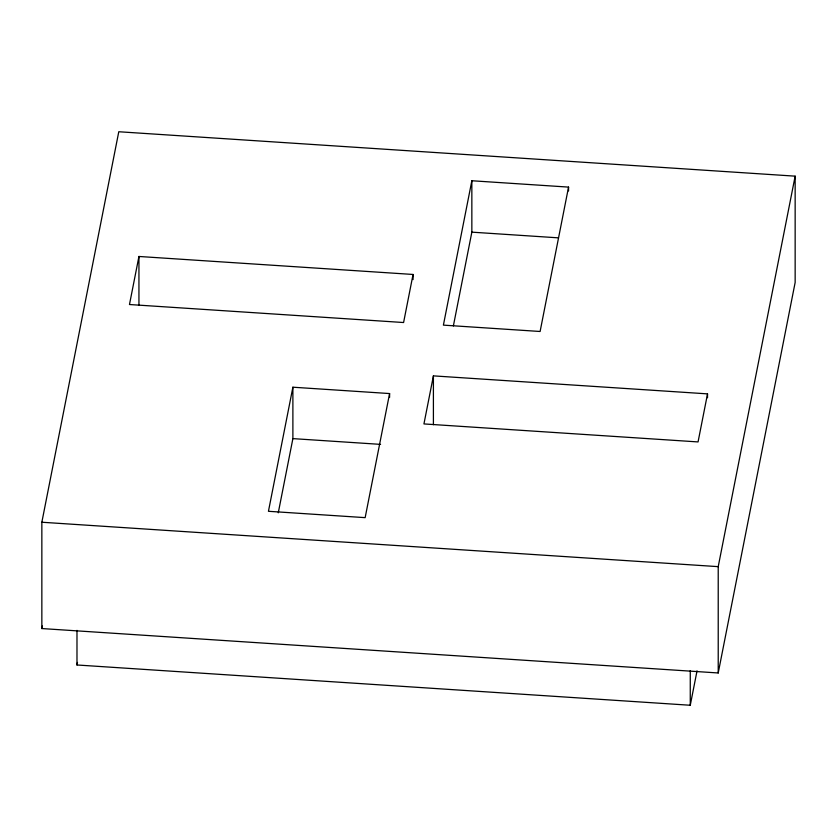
<?xml version="1.0" encoding="UTF-8"?>
<svg xmlns="http://www.w3.org/2000/svg" width="837" height="837" viewBox="0 0 837 837"><rect width="100%" height="100%" fill="white"/><g stroke="black" fill="none" stroke-linecap="round" stroke-linejoin="round"><path stroke-width="1.26" d="M41.85 522.236L118.781 131.744L795.15 176.157L795.15 282.467L718.219 672.969L41.85 628.556L41.85 522.236L718.219 566.649L795.15 176.157M41.85 628.556L42.352 625.992M138.942 256.467L129.473 304.522L403.591 322.527L413.059 274.463L138.942 256.467L138.942 305.296M697.043 670.835L690.263 705.256L76.983 664.986L77.485 662.423M292.887 387.207L268.447 511.292L365.152 517.643L389.592 393.557L292.887 387.207L292.887 438.619L278.271 512.809M433.409 375.876L423.94 423.93L698.058 441.926L707.527 393.871L433.409 375.876L433.409 424.704M471.848 180.75L443.401 325.133L540.106 331.483L568.553 187.101L471.848 180.75L471.848 232.152L453.372 325.949M471.848 232.152L558.237 237.834M292.887 438.619L380.573 444.374M718.219 566.649L718.219 672.969M707.527 393.871L707.527 397.721M690.263 670.636L690.263 705.256M568.553 187.101L568.553 190.951M413.059 274.463L413.059 279.6M389.592 393.557L389.592 397.418M76.983 630.366L76.983 664.986"/></g></svg>
